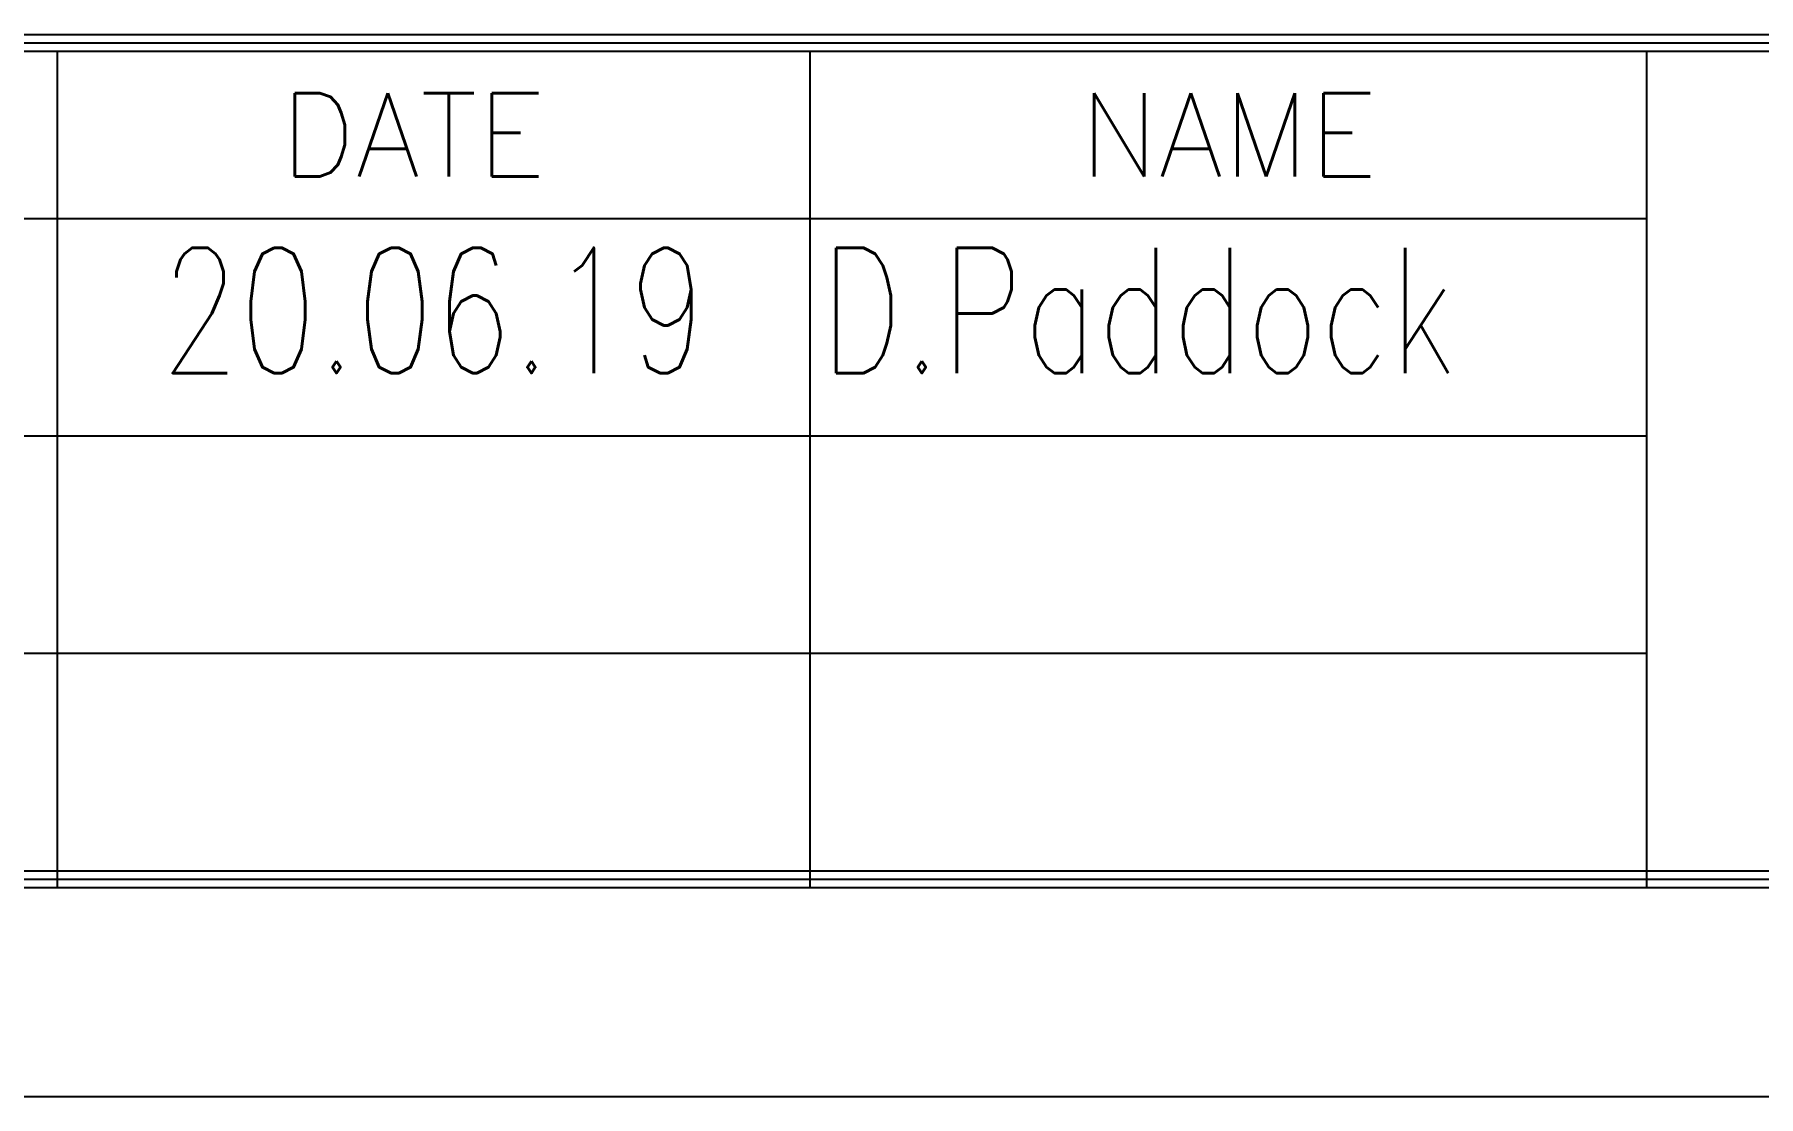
# Model space of a CAD drawing. Extents: x 0 to 420, y 0 to 297.
# Drawn here: x 100.7 to 141.92, y 0 to 25.4 of the extents above; entities that cross this region are included whole.
import ezdxf
from ezdxf.enums import TextEntityAlignment as Align

# ---------------------------------------------------------------- set-up
doc = ezdxf.new("R2010")
doc.units = 0
doc.header["$LTSCALE"] = 25
doc.layers.add('ECS_LEV_PG_FRAME', color=7, linetype='CONTINUOUS')
doc.layers.add('ECS_LEV_PH_DATA', color=7, linetype='CONTINUOUS')
doc.styles.add('ROMANS', font='ROMANS.SHX', dxfattribs={"oblique": 0.017453})

# ---------------------------------------------------------------- blocks, each defined once
blk = doc.blocks.new('__TEXT_')
blk = doc.blocks.new('__PHTEXT_')

msp = doc.modelspace()

# ---------------------------------------------------------------- linework, layer by layer
at = {"layer": 'ECS_LEV_PG_FRAME', "color": 7, "linetype": 'Continuous'}
msp.add_line((0, 0), (420, 0), dxfattribs=at)
at = {"layer": 'ECS_LEV_PH_DATA', "linetype": 'Continuous', "ltscale": 0.33}
for p, q in [((5, 25.4), (415, 25.4)), ((5, 25.2), (415, 25.2)), ((5, 25), (415, 25)), ((101.25, 5), (101.25, 25)), ((119.25, 5), (119.25, 25)), ((139.25, 5), (139.25, 25)), ((5, 5.4), (415, 5.4)), ((5, 5.2), (415, 5.2)), ((5, 5), (415, 5))]:
    msp.add_line(p, q, dxfattribs=at)
msp.add_lwpolyline([(20, 21), (139.25, 21)], dxfattribs=at)
at = {"layer": 'ECS_LEV_PH_DATA', "ltscale": 0.33}
for points in [[(89.25, 15.8), (139.25, 15.8)], [(89.25, 10.6), (139.25, 10.6)]]:
    msp.add_lwpolyline(points, dxfattribs=at)

# ---------------------------------------------------------------- block references
at = {"layer": 'ECS_LEV_PH_DATA', "linetype": 'Continuous'}
ref = msp.add_blockref('__TEXT_', (-430, 0), dxfattribs=at)
ref.add_attrib('ECS_T_TEXT_0.1', 'DATE', dxfattribs={"linetype": 'Continuous', "height": 2, "style": 'ROMANS'}).set_placement((109.75, 23), align=Align.MIDDLE_CENTER)
ref = msp.add_blockref('__TEXT_', (-430, 0), dxfattribs=at)
ref.add_attrib('ECS_T_TEXT_0.1', 'NAME', dxfattribs={"linetype": 'Continuous', "height": 2, "style": 'ROMANS'}).set_placement((129.25, 23), align=Align.MIDDLE_CENTER)
ref = msp.add_blockref('__PHTEXT_', (0, 0), dxfattribs=at)
ref.add_attrib('?pgdescr02_0.0', '20.06.19', dxfattribs={"height": 3, "style": 'ROMANS', "width": 0.725}).set_placement((110.25, 18.8), align=Align.MIDDLE_CENTER)
ref = msp.add_blockref('__PHTEXT_', (0, 0), dxfattribs=at)
ref.add_attrib('?pgdescr04_0.0', 'D.Paddock', dxfattribs={"height": 3, "style": 'ROMANS', "width": 0.725}).set_placement((119.493, 18.8), align=Align.MIDDLE_LEFT)

doc.saveas('drawing.dxf')
